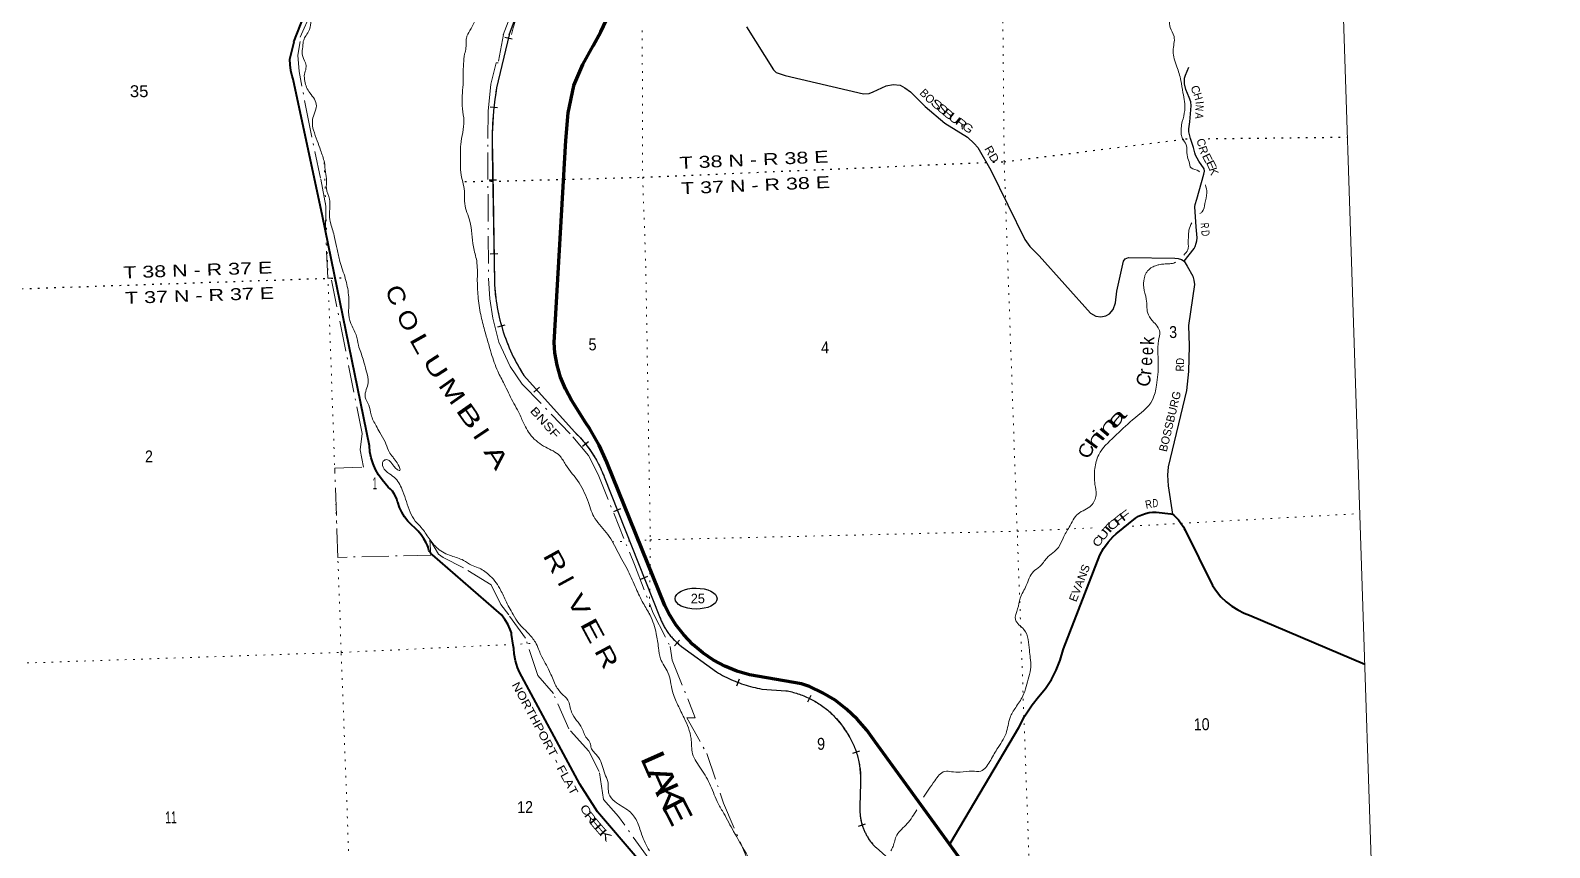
# Model space of a CAD drawing. Header units: feet. Extents: x 485078 to 733631, y 372822 to 564222.
# Drawn here: x 711273 to 733631, y 459180 to 471205 of the extents above; entities that cross this region are included whole.
import ezdxf
from ezdxf.enums import TextEntityAlignment as Align

# ---------------------------------------------------------------- set-up
doc = ezdxf.new("R2010")
doc.units = ezdxf.units.FT
doc.header["$LTSCALE"] = 80
doc.linetypes.add('DOT_DASHED', pattern=[7.7, 5, -1.2, 0.3, -1.2])
doc.linetypes.add('DOTTED', pattern=[1.5, 0.3, -1.2])
for name, color, linetype, lineweight in [('17', 7, 'Continuous', 25), ('23', 7, 'Continuous', 70), ('26', 7, 'Continuous', 40), ('27', 7, 'Continuous', 25), ('29', 7, 'Continuous', 25), ('30', 7, 'Continuous', 25), ('34', 7, 'Continuous', 25), ('39', 7, 'Continuous', 13), ('4', 7, 'Continuous', 13), ('41', 7, 'Continuous', 13), ('44', 7, 'DOT_DASHED', 13), ('6', 7, 'DOTTED', 25), ('7', 7, 'DOTTED', 13)]:
    doc.layers.add(name, color=color, linetype=linetype, lineweight=lineweight)

msp = doc.modelspace()

# ---------------------------------------------------------------- linework, layer by layer
at = {"layer": '17'}
msp.add_ellipse((721069.47, 462844.18), major_axis=(309.24, -1), ratio=0.500121, dxfattribs=at)
at = {"layer": '23'}
msp.add_line((719667.62, 471185.52), (719944.7, 471779.39), dxfattribs=at)
for points in [[(724800.02, 459230.45), (723705.36, 460734.78), (723582.68, 460910.47), (723442.3, 461072.37), (723285.77, 461218.71), (723114.79, 461347.88), (722931.26, 461458.48), (722737.17, 461549.28), (722621.21, 461592.27), (721855.08, 461723.17), (721671.35, 461776.72), (721494.23, 461849.18), (721325.65, 461939.75), (721167.47, 462047.45), (721021.4, 462171.1), (720889.06, 462309.33), (720771.9, 462460.64), (720671.2, 462623.37), (720611.82, 462741.53), (719754.33, 464850.31), (719641.95, 465103.24), (719503.74, 465343.02), (719441.1, 465435.31), (719234.13, 465765.29), (719146.64, 465929.3), (719076.77, 466101.56), (719025.29, 466280.17), (718992.76, 466463.19), (718980.58, 466612.56), (719151.31, 469583.33), (719188.75, 469990.14), (719268.5, 470390.81), (719269.13, 470393.27), (719404.32, 470705.58), (719557.41, 470979.79), (719667.62, 471185.54)], [(725056.15, 458878.46), (724800.02, 459230.45)]]:
    msp.add_lwpolyline(points, dxfattribs=at)
at = {"layer": '26'}
for points in [[(715147.88, 471038.96), (715354.23, 471562.8), (715391.28, 471650.59), (715434.17, 471744.22), (715489.73, 471859.32), (715578.44, 472037.82), (715616.46, 472154.86), (715655.45, 472253.38), (715677.87, 472321.65), (715703.21, 472362.62), (715960.07, 472651.83), (716081.92, 472795.21), (716167.7, 472907.37), (716219.36, 472985.4), (716262.25, 473056.61), (716304.17, 473136.59), (716366.55, 473240.96), (716398.72, 473291.68), (716438.69, 473355.08), (716480.6, 473412.63), (716530.32, 473471.15), (716582.95, 473520.89), (716643.39, 473569.66), (716948.05, 473782.72)], [(716979.14, 463837.07), (716835.86, 463971.74), (716826.12, 463983.22), (716778.59, 464046.85), (716737.97, 464115.09), (716704.7, 464187.21), (716679.16, 464262.41), (716677.99, 464267.11), (716664.88, 464309.08), (716647.45, 464349.44), (716625.9, 464387.76), (716600.46, 464423.62), (716571.42, 464456.62), (716539.08, 464486.4), (716447.9, 464591.92), (716395.46, 464665.95), (716351.02, 464745.07), (716315.1, 464828.4), (716288.08, 464915.03), (716270.27, 465004.01), (716261.86, 465094.36), (715571.99, 468469.49), (715139.58, 470487.32), (715125.42, 470530.24), (715105.18, 470613.46), (715093.74, 470698.33), (715091.24, 470783.94), (715154.17, 471039.16)], [(724800.02, 459230.45), (724807.16, 459242.46), (725819.77, 460945.79), (725908.46, 461118.3), (726014.7, 461280.59), (726110.62, 461400.8), (726210.95, 461521.66), (726298.1, 461652.34), (726371.12, 461791.41), (726429.19, 461937.36), (726471.7, 462088.57), (726475.56, 462106.21), (727009.61, 463484.92), (727066.65, 463582.57), (727133.58, 463673.71), (727209.68, 463757.36), (727254.6, 463799.36), (727535.72, 464027.47), (727582.52, 464055.93), (727632.04, 464079.33), (727683.74, 464097.44), (727737.05, 464110.04), (727791.38, 464116.99), (727839.77, 464118.38), (728054.35, 464091.72), (728079.36, 464088.61), (728104.35, 464067.55), (728126.19, 464049.14), (728168.64, 464004.99), (728206.25, 463956.64), (728238.59, 463904.63), (728240.77, 463900.4), (728253.51, 463875.68), (728266.07, 463850.4), (728669.01, 463039.36), (728727.4, 462952.39), (728794.55, 462872), (728869.74, 462799.07), (728952.15, 462734.4), (729040.86, 462678.69), (729134.91, 462632.57), (729214.28, 462602.58), (730912.33, 461879.28)], [(720202.47, 459027.31), (719620.01, 459708.29), (719356.87, 460114.1), (718469.9, 461762.82), (718442.52, 461830.27), (718412.33, 461929.14), (718392.63, 462030.62), (718385.83, 462108.6), (718383.64, 462133.77), (718379.73, 462158.6), (718355.21, 462314.44), (718351.29, 462339.38), (718342.47, 462364.44), (718333.21, 462390.75), (718299.13, 462466.03), (718257.36, 462537.33), (718208.37, 462603.87), (717189.5, 463486.91), (717188.38, 463487.94), (717173.14, 463503.69), (717159.63, 463520.94), (717147.99, 463539.52), (717138.37, 463559.21), (717132.22, 463576.05), (717125.5, 463601.12), (717115.02, 463626.05), (717098.96, 463664.24), (717065.13, 463725.94), (717025.05, 463783.76), (716979.14, 463837.07)]]:
    msp.add_lwpolyline(points, dxfattribs=at)
at = {"layer": '29'}
for points in [[(721813.65, 471255.47), (722210.37, 470625.38), (722250.77, 470587.65), (722382.72, 470539.15), (723535.34, 470269.67), (723618.83, 470275.05), (723675.37, 470302), (723869.27, 470388.24), (723968.92, 470409.79), (724073.94, 470399.02), (724141.27, 470361.29), (724224.75, 470302), (724440.19, 470086.42), (724731.04, 469838.5), (725064.97, 469633.69), (725161.93, 469542.07), (725215.78, 469482.78), (725409.68, 469148.63), (725907.9, 468130), (725980.6, 468027.59), (726120.64, 467887.46), (726874.69, 467046.68), (726952.8, 466998.18), (727025.5, 466992.79), (727098.22, 467003.57), (727154.76, 467035.9), (727205.94, 467100.58), (727240.94, 467197.59), (727262.48, 467370.06), (727359.43, 467812.01), (727383.68, 467844.35), (727434.84, 467865.9), (728113.48, 467855.12), (728165.37, 467847.05), (728213.13, 467833.57), (728253.52, 467812.01), (728296.61, 467736.55), (728380.1, 467591.04), (728396.26, 467531.75), (728404.33, 467467.07), (728318.15, 466863.44), (728328.92, 466561.62), (728318.15, 466184.35), (728285.83, 465904.09), (728016.53, 464783.05), (728005.78, 464659.09), (728016.53, 464502.79), (728079.36, 464088.61)], [(728253.52, 467812.01), (728400.32, 467997.96), (728417.17, 468027.6), (728431.98, 468074.76), (728440.06, 468111.14), (728443.41, 468154.26), (728427.25, 468315.95), (728411.09, 468606.99), (728415.83, 468642.02), (728438.02, 468720.17), (728541.08, 469089.38), (728554.55, 469135.19), (728546.47, 469167.53), (728470.34, 469280.69), (728421.86, 469366.92), (728409.09, 469404.66), (728389.55, 469480.11), (728346.46, 469614.85), (728322.91, 469711.87), (728319.53, 469754.98), (728335.69, 469857.38), (728357.23, 470094.52), (728351.19, 470153.82), (728324.91, 470218.48), (728275.78, 470337.07), (728259.62, 470417.92), (728260.28, 470504.13), (728270.4, 470547.27), (728319.53, 470665.82)]]:
    msp.add_lwpolyline(points, dxfattribs=at)
at = {"layer": '34', "lineweight": 13}
for p, q in [((718316.77, 471139.95), (718133.53, 470361.14)), ((718070.88, 469422.72), (718102.3, 467506.42)), ((718534.35, 466128.23), (719281.78, 465296.6)), ((719715.73, 464637.02), (720531.94, 462580.07)), ((720856.53, 462139.02), (721370.21, 461764.38)), ((722041.49, 461512.22), (722390.32, 461488.61)), ((723488.38, 460127.37), (723480.82, 459789.18))]:
    msp.add_line(p, q, dxfattribs=at)
at = {"layer": '34'}
for p, q in [((718253.16, 471106.01), (718360.83, 471080.68)), ((718039.76, 470082.82), (718149.75, 470071.15)), ((718024.22, 469004.84), (718134.82, 469006.66)), ((718039.42, 467919.16), (718150.01, 467920.97)), ((718153.51, 466843.1), (718259.98, 466873.08)), ((718681.54, 465880.52), (718763.8, 465954.46)), ((719399.18, 465088.4), (719485.69, 465157.32)), ((719857.71, 464127.08), (719960.52, 464167.88)), ((720255.6, 463131.43), (720358.41, 463172.23)), ((720754.29, 462150.51), (720827.79, 462233.17)), ((721667.7, 461560.18), (721706.52, 461663.75)), ((722713.2, 461324.87), (722762.81, 461423.73)), ((723374.98, 460570.8), (723480.06, 460605.34)), ((723459.66, 459496.01), (723565.58, 459527.88))]:
    msp.add_line(p, q, dxfattribs=at)
for points in [[(718318.87, 471141.7), (718469.68, 471547.21)], [(718318.85, 471141.62), (718134.61, 470360.93), (718121.21, 470276.3), (718109.81, 470191.82), (718099.86, 470107.09), (718090.81, 470021.72), (718083.76, 469936.51), (718078.24, 469851.54), (718073.61, 469765.94), (718070.99, 469680.52), (718069.9, 469595.32), (718070.18, 469509.41), (718072.08, 469424.16), (718071.98, 469422.69), (718103.4, 467506.45), (718105.42, 467458.67), (718108.52, 467411.19), (718112.45, 467363.74), (718116.92, 467316.04), (718122.48, 467268.65), (718128.85, 467221.55), (718135.78, 467174.21), (718143.79, 467127.19), (718152.61, 467080.47), (718162.26, 467033.5), (718172.7, 466987.11), (718183.7, 466940.74), (718195.78, 466894.41), (718208.68, 466848.66), (718222.38, 466802.93), (718236.62, 466757.5), (718251.96, 466712.11), (718267.81, 466667.28), (718284.77, 466622.5), (718302.25, 466578.27), (718320.55, 466534.09), (718339.64, 466490.48), (718359.56, 466447.17), (718380, 466404.15), (718401.53, 466361.44), (718423.59, 466319.04), (718446.46, 466277.2), (718469.86, 466235.66), (718494.33, 466194.71), (718519.34, 466154.04), (718535.23, 466128.9), (719282.57, 465297.36), (719304.95, 465275.6), (719326.73, 465253.4), (719348.14, 465230.83), (719369.44, 465207.88), (719390.11, 465184.52), (719410.27, 465160.92), (719430.32, 465136.93), (719449.76, 465112.54), (719468.68, 465087.89), (719487.36, 465062.74), (719505.41, 465037.44), (719523.22, 465011.9), (719540.53, 464985.83), (719557.21, 464959.62), (719573.52, 464933.03), (719589.45, 464906.31), (719604.89, 464879.07), (719619.83, 464851.82), (719634.27, 464824.05), (719648.2, 464796.29), (719661.77, 464768.12), (719674.69, 464739.82), (719687.12, 464711.26), (719699.18, 464682.56), (719710.62, 464653.48), (719716.75, 464637.42), (720532.97, 462580.46), (720538.63, 462564.84), (720544.6, 462549.46), (720550.86, 462534.16), (720557.31, 462518.85), (720564.09, 462503.75), (720571.11, 462488.83), (720578.33, 462473.89), (720585.89, 462459.17), (720593.69, 462444.63), (720601.78, 462430.09), (720610.07, 462415.84), (720618.54, 462401.63), (720627.38, 462387.57), (720636.41, 462373.78), (720645.72, 462360.07), (720655.17, 462346.53), (720664.97, 462333.12), (720674.89, 462319.93), (720685.17, 462306.89), (720695.57, 462294.08), (720706.23, 462281.37), (720717.09, 462268.93), (720728.2, 462256.67), (720739.45, 462244.58), (720751.02, 462232.69), (720762.75, 462220.97), (720774.68, 462209.5)], [(720774.68, 462209.5), (720786.75, 462198.2), (720799.12, 462187.21), (720811.63, 462176.36), (720824.27, 462165.75), (720837.13, 462155.33), (720850.2, 462145.19), (720857.19, 462139.9), (721370.82, 461765.3), (721400.16, 461747.79), (721429.77, 461731.03), (721459.69, 461714.78), (721489.98, 461698.75), (721520.5, 461683.5), (721551.17, 461668.85), (721582.2, 461654.43), (721613.47, 461640.78), (721644.87, 461627.74), (721676.75, 461615.1), (721708.59, 461603.16), (721740.64, 461591.56), (721773.09, 461580.63), (721805.5, 461570.39), (721838.24, 461560.67), (721870.99, 461551.37), (721904.15, 461542.75), (721937.18, 461534.66), (721970.62, 461527.25), (722003.92, 461520.36), (722037.52, 461513.98), (722041.62, 461513.31), (722390.46, 461489.7), (722413.15, 461485.54), (722435.58, 461480.89), (722457.93, 461475.84), (722480.37, 461470.52), (722502.58, 461464.7), (722524.59, 461458.52), (722546.69, 461452.05), (722568.57, 461445.1), (722590.25, 461437.77), (722611.99, 461430.03), (722633.4, 461421.96), (722654.77, 461413.61), (722676.04, 461404.76), (722696.99, 461395.55), (722717.87, 461385.97), (722738.56, 461376.15), (722759.17, 461365.8), (722779.48, 461355.25), (722799.7, 461344.17), (722819.6, 461332.89), (722839.44, 461321.21), (722858.95, 461309.19), (722878.25, 461296.81), (722897.39, 461284.19), (722916.3, 461271.08), (722935.04, 461257.73), (722953.45, 461244.04), (722971.69, 461230.11), (722989.58, 461215.71), (723007.28, 461201.07), (723024.68, 461186.22), (723041.89, 461171.01), (723058.76, 461155.45), (723075.44, 461139.53), (723091.84, 461123.52), (723107.88, 461107.04), (723123.63, 461090.35), (723139.19, 461073.43), (723154.31, 461056.3), (723169.22, 461038.69), (723183.85, 461020.99), (723198.02, 461002.98), (723212.03, 460984.85), (723225.7, 460966.25), (723238.95, 460947.6), (723251.9, 460928.74), (723257.05, 460921.02), (723269.7, 460903.13), (723281.88, 460885.03), (723293.76, 460866.71), (723305.5, 460848.15), (723316.77, 460829.39), (723327.65, 460810.52), (723338.41, 460791.4), (723348.68, 460772.09), (723358.57, 460752.66), (723368.23, 460732.91), (723377.45, 460713.16), (723386.45, 460693.25), (723395.06, 460673.04), (723403.2, 460652.83), (723411.04, 460632.4), (723418.61, 460611.92), (723425.76, 460591.15), (723432.57, 460570.44), (723438.97, 460549.43), (723445.02, 460528.49), (723450.76, 460507.33), (723456.06, 460486.15)], [(723456.06, 460486.15), (723460.97, 460464.85), (723465.61, 460443.51), (723469.77, 460421.98), (723473.64, 460400.4), (723477.08, 460378.82), (723480.23, 460357.18), (723482.82, 460335.46), (723485.14, 460313.7), (723487.12, 460292), (723488.72, 460270.17), (723489.86, 460248.33), (723490.62, 460226.38), (723491.13, 460204.55), (723491.09, 460182.64), (723490.7, 460160.78), (723490.04, 460138.89), (723489.48, 460127.33), (723481.92, 459789.14), (723481.13, 459775.58), (723480.66, 459762.11), (723480.42, 459748.62), (723480.33, 459735.05), (723480.55, 459721.53), (723481.01, 459708.07), (723481.62, 459694.53), (723482.55, 459681.06), (723483.71, 459667.63), (723485.09, 459654.12), (723486.72, 459640.74), (723488.51, 459627.36), (723490.6, 459613.96), (723492.93, 459600.7), (723495.5, 459587.42), (723498.22, 459574.2), (723501.26, 459560.97), (723504.46, 459547.89), (723507.97, 459534.78), (723511.64, 459521.82), (723515.54, 459508.85), (723519.69, 459496.01), (723524.08, 459483.23), (723528.62, 459470.53), (723533.47, 459457.88), (723538.49, 459445.3), (723543.75, 459432.86), (723549.16, 459420.48), (723554.9, 459408.25), (723560.8, 459396.08), (723566.86, 459384.04), (723573.16, 459372.08), (723579.7, 459360.26), (723586.47, 459348.49), (723593.34, 459336.88), (723600.52, 459325.41), (723607.87, 459314.07), (723615.37, 459302.81), (723623.05, 459291.77), (723631.04, 459280.78), (723639.11, 459269.95), (723647.43, 459259.32), (723655.84, 459248.78), (723664.57, 459238.36), (723673.39, 459228.18), (723682.36, 459218.14), (723691.58, 459208.16), (723700.98, 459198.48), (723710.44, 459188.87), (723718.3, 459181.25), (724668.57, 458335.32)]]:
    msp.add_lwpolyline(points, dxfattribs=at)
at = {"layer": '34', "lineweight": 13}
for centre, radius, start, end in [((722645.39, 470134.61), 4407.08, 145.87344, 166.76887), ((722967.58, 469567.12), 4898.83, 170.67204, 181.68902), ((720834.98, 467606.28), 2734.51, 182.09269, 212.71877), ((718044.31, 464009.9), 1785.2, 20.56606, 46.11722), ((721426.34, 462898.34), 949.33, 199.58769, 233.1146), ((722382.01, 463438.32), 1955.96, 238.84941, 259.97417), ((722160.39, 460194.49), 1314.39, 33.52366, 79.92511), ((722237.83, 460191.67), 1252.2, 357.05685, 35.58865), ((724254.76, 459739.76), 775.51, 176.34573, 226.15491)]:
    msp.add_arc(centre, radius, start, end, dxfattribs=at)
at = {"layer": '39'}
msp.add_lwpolyline([(715284.07, 470969.85), (715287.7, 471041.15), (715288.22, 471042.58), (715288.8, 471043.51)], dxfattribs=at)
for points in [[(715288.8, 471043.51), (715317.18, 471111.92), (715367.59, 471188.99), (715400.31, 471317.46), (715425.47, 471427.5), (715452.15, 471484.95), (715544.14, 471594.89), (715598.63, 471671.36), (715624.49, 471757.13), (715632.31, 471836.3), (715641.99, 471921.6), (715681.48, 472025.98), (715765.2, 472141.75), (715798.31, 472187.24), (715844.99, 472253.36), (715926.81, 472365.03), (716078.33, 472517.18), (716174.9, 472609.03), (716247.47, 472690.07), (716300.52, 472746.26), (716373.22, 472823.25), (716441.46, 472914.29), (716498.2, 472982.73), (716533.15, 473034.34), (716603.3, 473129.48), (716681.3, 473232.94), (716765.37, 473336.58), (716806.1, 473398.49), (716880.06, 473501.83), (716969.55, 473627.9), (717020.11, 473700.2), (717104, 473809.91), (717179.98, 473913.32), (717241.62, 474022.38), (717293.26, 474127.11), (717380.09, 474275.36), (717535.19, 474509.77), (717589.31, 474591.01), (717658.66, 474743.33), (717726.31, 474858.42), (717789.24, 474900.52), (717886.04, 474984.28), (717925.04, 475036.01), (717928.91, 475042.2), (717980.91, 475134.79), (718115.34, 475198.6), (718191.45, 475230.75), (718308.15, 475284.91), (718412.18, 475349.23), (718510.28, 475431.31), (718577.09, 475513.39), (718668, 475650.06), (718728.05, 475721.14), (718771.18, 475761.76), (718845.6, 475824.38), (718990.22, 475975), (719117.07, 476120.55), (719254.08, 476328.72), (719347.1, 476459.04), (719450.28, 476596.13), (719493.56, 476674.36), (719593.21, 476776.38), (719723.45, 476942.24), (719804.63, 477059.02), (719894.28, 477191.03), (719976.32, 477323.88), (720050.74, 477471.13), (720121.78, 477616.68), (720163.73, 477726.07), (720245.6, 477835.72), (720315.45, 477940.98), (720372.98, 478051.95), (720436.41, 478169.16), (720497.87, 478284.29), (720542.41, 478354.4), (720569.21, 478407.81), (720607.57, 478481.79), (720644.19, 478545.6), (720683.13, 478599.35), (720736.3, 478651.49), (720771.72, 478686.93), (720766.59, 478654.39), (720774.13, 478604), (720844.11, 478565.53), (720923.03, 478567.81), (720939.21, 478568.28), (721036.52, 478565.01), (721180.48, 478559.04), (721283.8, 478557.97), (721355.83, 478588.39), (721416.41, 478594.18)], [(722747.5, 477391.69), (722611.46, 477264.28), (722525.48, 477156.54), (722377.83, 477010.58), (722214.58, 476843.93), (722048.95, 476689.36), (721912.8, 476566), (721671.39, 476370.78), (721501.25, 476232.27), (721355.09, 476104.57), (721236.91, 475989.83), (721147.42, 475863.76), (721125.54, 475780.14), (721074.02, 475671.36), (721026.23, 475503.99), (721002.92, 475400.08), (720926.1, 475256.17), (720865.48, 475181.55), (720797.98, 475135.06), (720642.17, 474990.9), (720527.19, 474835.76), (720494.91, 474761.95), (720447.26, 474659.36), (720404.68, 474591.33), (720271.26, 474443.76), (720058.97, 474291.89), (719964.33, 474272.97), (719784.12, 474271.82), (719623.24, 474232.77), (719475.26, 474167.77), (719341.1, 474115.32), (719269.72, 474062.65), (719083.98, 473903.45), (718825.01, 473685.46), (718692.78, 473566.26), (718500.85, 473410.93), (718332.29, 473217.81), (718182.42, 473009.03), (718083.68, 472852.34), (718021.26, 472700.74), (717995.04, 472627.11), (717976.92, 472553.71), (717920.39, 472408.36), (717872.13, 472257.17), (717914.55, 472051.92), (717918.58, 471843.53), (717891.35, 471595.78), (717832.53, 471389.63), (717757.33, 471232.18), (717696.22, 471121.48)], [(728052.88, 471459.89), (728048.58, 471249.6), (728103.87, 471115.05), (728089.81, 470902.24), (728147, 470670.57), (728203.6, 470469.24), (728235.51, 470287.68), (728260.87, 470027.06), (728225.6, 469862.41), (728211.07, 469673.88), (728230.55, 469609.48), (728282.87, 469523.46), (728295.97, 469371.9), (728324.27, 469271.24), (728354.39, 469180.73), (728470.78, 469132.38), (728477.65, 469125.41)], [(717646.61, 470714.03), (717664.04, 470858.09), (717682.51, 470949.53), (717684.81, 471038.64), (717693.68, 471110.95), (717696.22, 471121.5)], [(715284.07, 470969.85), (715273.03, 470912.96), (715272.15, 470854.24), (715321.25, 470725.65), (715328.83, 470648.87), (715306.28, 470559.37), (715312.31, 470458.28), (715338.42, 470365.67), (715384.55, 470285.6), (715455.24, 470191.83), (715481.44, 470095.18), (715447.41, 469971.04), (715423.11, 469867.34), (715439.86, 469736.09), (715495.59, 469579.29), (715542.82, 469442.56), (715599.03, 469261.47), (715615.97, 469120.1), (715630.57, 468994.89), (715628.74, 468881.5), (715674.42, 468720.45), (715674.93, 468487.67), (715693.62, 468360.51), (715750.22, 468159.19), (715786.06, 467983.78), (715828.01, 467806.46), (715907.87, 467554.99), (715955.1, 467315.02), (715959.9, 467173.42), (715956, 467062.02), (715987.63, 466894.62), (716065.91, 466724.08), (716101.27, 466572.96), (716170.14, 466365.8), (716216.02, 466194.63), (716243.72, 466021.09), (716215.29, 465921.35), (716201.27, 465809.75), (716254.22, 465691.35), (716287.37, 465550.3), (716361.47, 465385.75), (716416.05, 465287.62), (716493.66, 465151.48), (716542.72, 465024.91), (716590.83, 464946.9), (716628.18, 464901.06), (716684.59, 464813.09), (716708.48, 464730.56), (716665.61, 464747.95), (716620.16, 464793.63), (716562, 464867.39), (716519.05, 464888.83), (716466.81, 464867.57), (716462.44, 464780.45), (716557.55, 464681.08), (716645.99, 464611.95), (716755.07, 464419.74), (716806.55, 464272.97), (716860.26, 464116.13), (716937.74, 463986.06), (717024.68, 463890.58), (717141.26, 463728.88), (717267.69, 463581.54), (717468.32, 463472.07), (717647.83, 463406.73), (717766.73, 463334.14), (717860.57, 463299.52), (718016.46, 463199.31), (718180.48, 462994), (718264.91, 462819.53), (718376.33, 462611.17), (718461.96, 462479.23), (718513.72, 462421.54), (718600.5, 462334.15), (718704.34, 462202.57), (718750.9, 462100.24), (718786.98, 462015.92), (718913.25, 461773.44), (718998.03, 461580.76), (719089.73, 461448.94), (719182.78, 461351.56), (719236.88, 461174.48), (719312.18, 461052.46), (719389.39, 460936.56), (719461.11, 460790.18), (719513.15, 460718.32), (719526.73, 460645.71), (719560.15, 460593.73), (719638.91, 460502.14), (719726.55, 460267.01), (719771.32, 460152.5), (719787, 459972.65), (719874.29, 459858.96), (720085.71, 459715.29), (720197.89, 459571.73), (720268.54, 459376.75), (720382.7, 459132.01)], [(725901.11, 454512.47), (725860.35, 454629.08), (725830.62, 454699.35), (725819.78, 454735.57), (725841.46, 454766.36), (725899.34, 454809.99), (725923.04, 454840.81), (725916.18, 454881.16), (725875.13, 454908.7), (725806.25, 454909.39), (725751.51, 454912.38), (725697.21, 454996.34), (725625.6, 455136.65), (725546.09, 455266.68), (725421.37, 455430.25), (725255.36, 455633.5), (725057.43, 455811.84), (724832.71, 456013.95), (724585.6, 456221.7), (724463.85, 456336.75), (724366.95, 456423.93), (724153.86, 456652.59), (723978.72, 456805.06), (723752.37, 456986.89), (723575.13, 457143.37), (723449.81, 457234.05), (723305.87, 457344.62), (723015.96, 457565.71), (722927.32, 457644.96), (722809.9, 457745.92), (722736.7, 457863.93), (722662.15, 457947.5), (722626.7, 457999.44), (722628.29, 458021.74), (722706.06, 458083.97), (722785.9, 458144.22), (722792.38, 458227.34), (722683.48, 458202.96), (722535.13, 458125.19), (722475.14, 458085.57), (722366.93, 458130.03), (722322.94, 458204.07), (722262.14, 458413.41), (722093.39, 458653.04), (721941.52, 458858.59), (721805.17, 459098.85), (721622.73, 459417.16), (721477.76, 459683.57), (721395.95, 459827.72), (721283.46, 460090.71), (721144.97, 460337.01), (721019.06, 460561.27), (720996.4, 460787.54), (720893.28, 461089.17), (720802.5, 461277.69), (720721.49, 461484.61), (720655.4, 461756.6), (720546.12, 461958.92), (720516.63, 462120.29), (720484.21, 462328.15), (720391.81, 462599.62), (720291.1, 462777.83), (720187.66, 462992.41), (720071.24, 463249.25), (719922.11, 463521.65), (719771.07, 463787.94), (719582.16, 464023.13), (719484.39, 464258.07), (719347.09, 464546.89), (719149.37, 464818.35), (719059.73, 464948.18), (718856.8, 465071.78), (718642.84, 465241.71), (718517.05, 465459.91), (718440.95, 465622.39), (718371.69, 465746.55), (718245.14, 466003.2), (718150.35, 466189.61), (718056.04, 466454.97), (717958.28, 466793.14), (717901.13, 467022.79), (717861.4, 467293.26), (717850.3, 467550.12), (717841.1, 467813.09), (717792.44, 468022.66), (717740.5, 468400.18), (717664.65, 468653.76), (717661.04, 468837.89), (717607.03, 469114.15), (717603.47, 469296.26), (717607.05, 469527.09), (717652.88, 469876.14), (717631.21, 470051.82), (717627.45, 470244.05), (717640.44, 470408.26), (717641.6, 470556.05), (717646.61, 470714.03)], [(728565.94, 468933.97), (728586.41, 468812.78), (728559.05, 468658.41), (728516.88, 468536.14), (728485.84, 468509.42)], [(728365.73, 468374.88), (728323.66, 468267.23), (728315.48, 468167.88), (728313.01, 468086.87), (728307.05, 467977.45), (728246.79, 467900.09)], [(727662.41, 467551.99), (727672.69, 467588.76), (727690.02, 467629.55), (727714.49, 467666.26), (727742.02, 467690.73), (727764.45, 467709.08), (727829.71, 467741.71), (727881.71, 467757.01), (727955.13, 467767.2), (728021.41, 467771.28), (728058.12, 467773.32), (728083.61, 467777.4), (728116.24, 467788.62), (728124.39, 467792.69)], [(727662.41, 467551.99), (727657.64, 467422.38), (727695.47, 467249.03), (727726.3, 467018.87), (727807.44, 466909.11), (727895.72, 466744.84), (727884.64, 466689.97), (727872.07, 466297.04), (727845.82, 465982.78), (727787.17, 465771.13), (727493.23, 465473.95), (727224.66, 465225.84), (726994.92, 464960.27), (726938.1, 464758.77), (726940.67, 464524.01), (726957.85, 464370.51), (726885.95, 464215.28), (726691.9, 464092.09), (726560.05, 463895.21), (726472.03, 463735.62), (726401.84, 463596.61), (726232.72, 463441.52), (726129.85, 463316.05), (726034.1, 463241.33), (725928.73, 463036.87), (725841.22, 462850.97), (725801.76, 462694.34), (725770.43, 462535.85), (725894.83, 462388.47), (725975.72, 462084.38), (725988.06, 461971.27), (725996.79, 461835.82), (725965.14, 461693.51), (725879.5, 461412.51), (725773.46, 461242.45), (725691.32, 461093.09), (725631.08, 460859.14), (725497.88, 460627.83), (725392.08, 460445.62), (725261.11, 460307.46), (725131.53, 460304.95), (724955.59, 460291.42), (724827.88, 460297.05), (724730.58, 460301.23), (724581.35, 460164.74), (724415.41, 459923.53)], [(724320.02, 459735.9), (724176.48, 459533.45), (724093.07, 459448.84), (724021.84, 459362.44), (723968.36, 459197.45), (723934.28, 459130.6)]]:
    msp.add_spline(points, degree=3, dxfattribs=at)
at = {"layer": '4'}
msp.add_lwpolyline([(727552.54, 563611.91), (733631.22, 379550.22), (703073.68, 378562.1), (672514.8, 377616.02), (641954.65, 376711.97), (611393.28, 375849.96), (580830.76, 375029.99), (550267.15, 374252.07), (519702.48, 373516.18), (489136.84, 372822.34), (485083.98, 556942.67), (515396.36, 557630.76), (545707.77, 558360.55), (576018.15, 559132.03), (606327.43, 559945.21), (636635.58, 560800.08), (666942.51, 561696.64), (697248.19, 562634.88)], close=True, dxfattribs=at)
msp.add_lwpolyline([(727552.54, 563611.91), (733631.22, 379550.22), (703073.68, 378562.1), (672514.8, 377616.02), (641954.65, 376711.97), (611393.28, 375849.96), (580830.76, 375029.99), (550267.15, 374252.07), (519702.48, 373516.18), (489136.84, 372822.34), (485083.98, 556942.67), (515396.36, 557630.76), (545707.77, 558360.55), (576018.15, 559132.03), (606327.43, 559945.21), (636635.58, 560800.08), (666942.51, 561696.64), (697248.19, 562634.88)], close=True, dxfattribs=at)
at = {"layer": '44'}
for points in [[(718546.89, 471969.72), (718229.58, 471138.8)], [(715407.43, 471470.89), (715216.24, 471041.17)], [(718235.54, 471146.93), (718155.09, 470729.21), (718129.62, 470729.21), (718047.76, 470416.12), (718011.37, 470015.65), (718004.08, 469409.16), (718015.02, 467554.59), (718036.85, 467256.06), (718080.51, 466972.1), (718167.08, 466618.72), (718331.55, 466258.54), (718510.68, 466001.57), (719257.43, 465225.72), (719488.55, 464947.91), (719626.98, 464672.03), (720161.65, 463346.04), (720438.17, 462632.48), (720689.22, 462137.35), (720718.32, 461940.76), (721057.99, 461090.22), (720932.99, 461088.86), (721225.84, 460566.38), (721474.6, 459833.06), (721828.03, 459006.42)], [(720379.5, 459009.95), (719926.07, 459639.9), (719707.77, 459887.47), (719645.92, 460298.85), (719489.47, 460601.02), (719194.76, 460928.68), (718969.18, 461445.65), (718739.97, 461715.06), (718559.98, 462260.08), (718312.46, 462603.36), (718194.22, 462759.9), (718052.32, 463047.51), (717648.46, 463295.07), (717346.48, 463447.98), (717280.98, 463498.95), (717150, 463713.74), (717166.1, 463483.72), (715798.35, 463451.62), (715752.87, 464762.24), (716176.72, 464778.97), (716126.41, 465035.91), (716154.91, 465275.57), (715903.86, 466535.22), (715698.3, 467558.24), (715652.61, 467558.14), (715618.45, 468213.18), (715620.07, 468621.3), (715544.69, 469032.94), (715383.58, 469780.83), (715227.77, 470598.34), (715207.11, 470842.07), (715241.56, 471041.99)]]:
    msp.add_lwpolyline(points, dxfattribs=at)
at = {"layer": '6'}
for p, q in [((728605.71, 469612.06), (730656.19, 469635.41)), ((718052.34, 468985.44), (717631.16, 468974.26))]:
    msp.add_line(p, q, dxfattribs=at)
for points in [[(718050.04, 468985.37), (720283.91, 469044.58), (725604.15, 469273.18), (728271.09, 469608.25), (728384.79, 469609.54)], [(702953.49, 467142.26), (704989.91, 467201.72), (710305.14, 467375.57), (715904.51, 467566.74)]]:
    msp.add_lwpolyline(points, dxfattribs=at)
at = {"layer": '7'}
msp.add_line((727366.48, 463904.8), (730839.16, 464094.86), dxfattribs=at)
for points in [[(726160.43, 453522.43), (725989.82, 458466.31), (725795.62, 463835.87), (725604.15, 469273.18), (725584.25, 471377.78)], [(720277.01, 471205.29), (720283.91, 469044.58), (720329.74, 467737.84), (720396.43, 463708.97), (720383.64, 462615.39)], [(716212.88, 450604.64), (716181.66, 451391.06), (716044.69, 456734.3), (715847.46, 462052.07), (715652.61, 467558.14), (715597.39, 469271.68)], [(719834.03, 463678.19), (720396.43, 463708.97), (725795.62, 463835.87), (726979, 463887.8)], [(702579.02, 461682.86), (705193.77, 461752.5), (710505.98, 461873.66), (715847.46, 462052.07), (718712.28, 462186.43)]]:
    msp.add_lwpolyline(points, dxfattribs=at)

# ---------------------------------------------------------------- texts
at = {"layer": '17'}
msp.add_text('25', height=140, dxfattribs=at).set_placement((721095.52, 462775.87), align=Align.CENTER)
at = {"layer": '27'}
for s, rotation, width, p in [('R', 11.777, 0.85, (727694.07, 464163.91)), ('D', 1.95, 0.7, (727789.89, 464188.75)), ('T', 49, 1.9, (727118.1, 463757.6)), ('O', 41.427, 1.5, (727181.32, 463832.4)), ('F', 39.871, 1.75, (727271.34, 463907.33)), ('F', 37.604, 1.65, (727353.66, 463971.76)), ('C', 59.084, 1.25, (726995.47, 463590.32)), ('U', 53.43, 1.4, (727061, 463682.28)), ('EVANS', 68.826, 1.05, (726664.16, 462786.13)), ('NORTHPORT - FLAT', 298.279, 1.2, (718353.91, 461577.39)), ('C', 301.828, 1.3, (719353.85, 459769.02)), ('R', 308.624, 1.45, (719415.11, 459654.3)), ('E', 310.081, 1.65, (719487.3, 459558.7)), ('E', 310.751, 1.65, (719559.38, 459472.99)), ('K', 312.24, 1.65, (719635.92, 459389.36))]:
    msp.add_text(s, height=120, rotation=rotation, dxfattribs=dict(at, width=width)).set_placement(p)
at = {"layer": '30'}
for s, rotation, p in [('B', 314.981, (724386.93, 470238.74)), ('O', 314.981, (724468.77, 470156.84)), ('I', 275.816, (728420.54, 470135.21)), ('C', 287.734, (728448.19, 469538.33)), ('R', 288.694, (728479.7, 469425.82)), ('K', 287.795, (728633.01, 469113.41))]:
    msp.add_text(s, height=120, rotation=rotation, dxfattribs=at).set_placement(p, align=Align.CENTER)
for s, rotation, width, p in [('C', 292.503, 1.05, (728365.47, 470311.57)), ('H', 286.118, 0.9, (728400.94, 470216.56)), ('S', 319.556, 1.65, (724575.73, 470068.66)), ('S', 319.556, 1.65, (724657.39, 470002.53)), ('B', 319.556, 1.65, (724744.8, 469928.03)), ('U', 321.478, 1.45, (724833.56, 469861.33)), ('A', 264.81, 0.85, (728414.42, 469952.98)), ('N', 264.81, 0.75, (728419.56, 470068.77)), ('R', 322.478, 1.45, (724938.81, 469787.81)), ('G', 323.478, 1.3, (725034.71, 469723.55)), ('E', 296.821, 1.25, (728542.52, 469300.01)), ('E', 295.821, 1.25, (728599.87, 469200.3)), ('R', 273.178, 0.7, (728496.61, 468329.3)), ('D', 275.707, 0.75, (728507.6, 468215.88))]:
    msp.add_text(s, height=120, rotation=rotation, dxfattribs=dict(at, width=width)).set_placement(p, align=Align.CENTER)
for rotation, width, p in [(300.126, 1.1, (725307.35, 469464.45)), (88.365, 0.85, (728248.18, 466186.48))]:
    msp.add_text('RD', height=120, rotation=rotation, dxfattribs=dict(at, width=width)).set_placement(p)
msp.add_text('BOSSBURG', height=120, rotation=76.492, dxfattribs=at).set_placement((727995.73, 464996.15))
at = {"layer": '34', "width": 1.3}
msp.add_text('BNSF', height=120, rotation=311.947, dxfattribs=at).set_placement((718618.01, 465600.84))
at = {"layer": '41'}
for s, height, rotation, width, p in [('C', 250, 293.289, 1.2, (716485.57, 467394.01)), ('O', 250, 297.973, 1.2, (716647.14, 467018.64)), ('L', 250, 299.227, 1.5, (716842.58, 466659.99)), ('k', 200, 88.067, 0.9, (727810.49, 466574.49)), ('U', 250, 302.714, 1.45, (717036.26, 466336.55)), ('e', 200, 86.93, 0.8, (727793.32, 466423.95)), ('e', 200, 85.18, 0.85, (727776.1, 466266.05)), ('M', 250, 305.139, 1.4, (717265.19, 465983.91)), ('B', 250, 304.939, 1.7, (717523.06, 465617.53)), ('a', 200, 47.756, 2, (727223.59, 465321)), ('I', 250, 303.552, 1.35, (717771.13, 465253.98)), ('h', 200, 53.993, 1.75, (726940.34, 465022.18)), ('i', 200, 51.361, 1.6, (727044.7, 465149.65)), ('n', 200, 49.668, 1.95, (727101.45, 465203.19)), ('C', 200, 69.753, 1.1, (726865.92, 464888.95)), ('A', 250, 302.937, 1.55, (717936.07, 465005.27)), ('R', 250, 298.658, 1.4, (718808.41, 463478.78)), ('I', 250, 298.623, 1.2, (719019.5, 463092.54)), ('V', 250, 298.207, 1.4, (719161.19, 462829.89)), ('E', 250, 298.207, 1.6, (719352.48, 462473.23)), ('R', 250, 298.227, 1.4, (719564.3, 462078.43))]:
    msp.add_text(s, height=height, rotation=rotation, dxfattribs=dict(at, width=width)).set_placement(p)
for s, rotation, p in [('r', 83.354, (727765.56, 466126.94)), ('C', 75.925, (727729.02, 465944.45))]:
    msp.add_text(s, height=200, rotation=rotation, dxfattribs=at).set_placement(p)
at = {"layer": '44'}
for s, rotation, width, p in [('L', 293.952, 1.35, (720312.13, 460343.21)), ('A', 293.952, 1.35, (720415.23, 460110.04)), ('K', 293.952, 1.2, (720527.66, 459861.23)), ('E', 297.205, 1.2, (720639.4, 459634.12))]:
    msp.add_text(s, height=350, rotation=rotation, dxfattribs=dict(at, width=width)).set_placement(p, align=Align.CENTER)
at = {"layer": '6', "width": 1.35}
for s, rotation, p in [('T 38 N - R 38 E', 2.46, (720830.13, 469168.14)), ('T 37 N - R 38 E', 2.46, (720852.51, 468793.76)), ('T 38 N - R 37 E', 1.955, (712641.83, 467555.41)), ('T 37 N - R 37 E', 1.955, (712668.88, 467181.23))]:
    msp.add_text(s, height=175, rotation=rotation, dxfattribs=at).set_placement(p)
at = {"layer": '7', "width": 1.05}
msp.add_text('35', height=175, dxfattribs=at).set_placement((712736.93, 470223.11))
at = {"layer": '7'}
for s, width, p in [('3', 0.9, (728033.61, 466677.67)), ('5', 0.9, (719488.56, 466496.4)), ('4', 0.9, (722911.24, 466451.66)), ('2', 0.9, (712961.26, 464848.22)), ('1', 0.45, (716313.81, 464451.56)), ('10', 0.9, (728394.73, 460905.17)), ('9', 0.9, (722853.11, 460619.31)), ('11', 0.65, (713258.42, 459536.28)), ('12', 0.9, (718438.4, 459687.27))]:
    msp.add_text(s, height=175, rotation=1.11, dxfattribs=dict(at, width=width)).set_placement(p)

doc.saveas('drawing.dxf')
